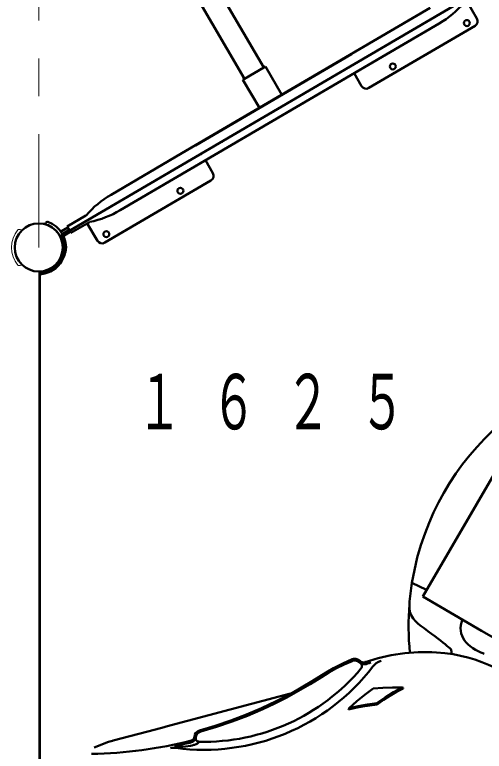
# Model space of a CAD drawing. Units: millimetres on the paper. Extents: x -385 to 0, y -594 to 267.
# Drawn here: x -231.19 to -218.76, y 134.64 to 154.12 of the extents above; entities that cross this region are included whole.
import ezdxf

# ---------------------------------------------------------------- set-up
doc = ezdxf.new("R2010")
doc.units = ezdxf.units.MM
doc.linetypes.add('USER2', pattern=[6, 3, -1, 1, -1])
doc.layers.add('0_2', color=7, linetype='Continuous', lineweight=13)
doc.styles.add('ＭＳ ゴシック', font='')
doc.styles.get('ＭＳ ゴシック').set_extended_font_data('MS Gothic')

msp = doc.modelspace()

# ---------------------------------------------------------------- linework, layer by layer
at = {"layer": '0_2', "linetype": 'USER2'}
msp.add_line((-230.554, 147.967), (-230.554, 231.903), dxfattribs=at)
at = {"layer": '0_2', "color": 140, "lineweight": 50}
for p, q in [((-218.598, 154.93), (-229.966, 148.278)), ((-222.068, 153.209), (-220.194, 154.306)), ((-219.222, 154.483), (-218.955, 154.026)), ((-221.827, 152.797), (-219.953, 153.894)), ((-219.006, 153.831), (-221.817, 152.186)), ((-226.766, 150.46), (-222.068, 153.209)), ((-222.279, 153.084), (-226.409, 150.667)), ((-226.525, 150.048), (-221.827, 152.797)), ((-224.556, 152.751), (-225.148, 152.404)), ((-224.559, 152.749), (-225.145, 152.406)), ((-224.121, 152.008), (-224.556, 152.751)), ((-222.038, 152.672), (-226.168, 150.256)), ((-222.209, 152.574), (-222.012, 152.237)), ((-224.713, 151.661), (-225.148, 152.404)), ((-224.202, 151.651), (-224.185, 151.623)), ((-224.362, 151.557), (-224.346, 151.529)), ((-225.38, 150.962), (-225.363, 150.934)), ((-225.671, 150.753), (-225.688, 150.781)), ((-226.766, 150.46), (-228.64, 149.363)), ((-226.243, 150.457), (-226.226, 150.428)), ((-226.082, 150.551), (-226.066, 150.522)), ((-226.143, 150.272), (-225.946, 149.935)), ((-226.525, 150.048), (-228.399, 148.952)), ((-228.808, 148.095), (-225.997, 149.74)), ((-229.803, 148.522), (-229.31, 148.811)), ((-230.392, 148.582), (-230.387, 148.595)), ((-229.95, 148.395), (-229.785, 148.491)), ((-229.702, 148.35), (-229.803, 148.522)), ((-229.702, 148.35), (-229.209, 148.638)), ((-229.27, 148.602), (-229.003, 148.146)), ((-229.965, 148.276), (-229.966, 148.277)), ((-229.964, 148.274), (-229.965, 148.276)), ((-229.963, 148.272), (-229.964, 148.274)), ((-229.962, 148.27), (-229.963, 148.272)), ((-229.96, 148.268), (-229.962, 148.27)), ((-229.958, 148.265), (-229.96, 148.268)), ((-229.925, 148.284), (-229.958, 148.265)), ((-229.95, 148.249), (-229.958, 148.265)), ((-229.916, 148.269), (-229.95, 148.249)), ((-229.948, 148.25), (-229.914, 148.266)), ((-229.931, 148.331), (-229.752, 148.436)), ((-229.924, 148.283), (-229.925, 148.284)), ((-229.923, 148.281), (-229.924, 148.283)), ((-229.922, 148.279), (-229.923, 148.281)), ((-229.921, 148.277), (-229.922, 148.279)), ((-229.92, 148.275), (-229.921, 148.277)), ((-229.918, 148.273), (-229.92, 148.275)), ((-229.917, 148.271), (-229.918, 148.273)), ((-229.916, 148.269), (-229.917, 148.271)), ((-229.914, 148.266), (-229.913, 148.266)), ((-229.885, 148.284), (-229.72, 148.381)), ((-229.906, 148.25), (-229.936, 148.237)), ((-229.939, 147.807), (-229.924, 147.804)), ((-230.525, 134.131), (-230.525, 147.303)), ((-230.524, 147.303), (-230.523, 147.303)), ((-230.523, 147.303), (-230.521, 147.303)), ((-230.521, 147.303), (-230.519, 147.303)), ((-230.519, 147.303), (-230.516, 147.303)), ((-230.516, 147.303), (-230.513, 147.303)), ((-230.513, 147.303), (-230.51, 147.303)), ((-230.492, 147.303), (-230.51, 147.303)), ((-230.51, 147.303), (-230.51, 147.264)), ((-230.492, 147.303), (-230.492, 147.264)), ((-230.489, 147.264), (-230.492, 147.301)), ((-230.492, 147.264), (-230.492, 147.301)), ((-230.469, 147.265), (-230.473, 147.298)), ((-230.51, 147.264), (-230.508, 147.264)), ((-230.508, 147.264), (-230.506, 147.264)), ((-230.506, 147.264), (-230.504, 147.264)), ((-230.504, 147.264), (-230.502, 147.264)), ((-230.502, 147.264), (-230.499, 147.264)), ((-230.499, 147.264), (-230.497, 147.264)), ((-230.497, 147.264), (-230.495, 147.264)), ((-230.495, 147.264), (-230.492, 147.264)), ((-230.489, 147.263), (-230.489, 147.264)), ((-217.469, 143.753), (-220.389, 138.736)), ((-220.289, 138.908), (-220.674, 139.098)), ((-220.389, 138.736), (-218.832, 137.829)), ((-216.343, 136.381), (-218.832, 137.829)), ((-220.029, 137.268), (-220.029, 137.258)), ((-219.622, 137.319), (-219.635, 137.319)), ((-222.079, 137.002), (-222.032, 136.965)), ((-222.059, 137.037), (-222.072, 137.047)), ((-222.039, 137.021), (-222.059, 137.037)), ((-222.032, 136.965), (-222.029, 136.965)), ((-221.89, 136.948), (-221.854, 136.961)), ((-222.017, 136.837), (-222.02, 136.837)), ((-221.901, 136.945), (-221.89, 136.948)), ((-220.912, 136.317), (-220.938, 136.327)), ((-220.912, 136.317), (-220.91, 136.315)), ((-220.907, 136.304), (-220.91, 136.315)), ((-224.919, 135.893), (-223.891, 136.165)), ((-227.183, 135.295), (-224.919, 135.893)), ((-221.606, 135.916), (-221.597, 135.891)), ((-221.597, 135.891), (-221.598, 135.884)), ((-221.597, 135.88), (-221.598, 135.884)), ((-222.357, 135.748), (-222.356, 135.754)), ((-222.356, 135.742), (-222.357, 135.748)), ((-222.341, 135.783), (-222.356, 135.754)), ((-228.585, 134.925), (-227.468, 135.22)), ((-227.468, 135.22), (-227.234, 135.282)), ((-227.234, 135.282), (-227.183, 135.295)), ((-226.435, 135.03), (-226.426, 135.017)), ((-226.435, 135.027), (-226.435, 135.03)), ((-228.707, 134.893), (-229.086, 134.745)), ((-228.707, 134.893), (-228.6, 134.921)), ((-228.6, 134.921), (-228.585, 134.925)), ((-226.557, 134.868), (-226.511, 134.879)), ((-226.511, 134.879), (-226.486, 134.888)), ((-226.405, 134.977), (-226.4, 134.988)), ((-226.4, 134.988), (-226.398, 134.99)), ((-226.398, 134.99), (-226.398, 134.994)), ((-226.312, 134.894), (-226.317, 134.888)), ((-226.31, 134.896), (-226.312, 134.894)), ((-226.927, 134.729), (-226.925, 134.748)), ((-226.489, 134.793), (-226.536, 134.781)), ((-226.447, 134.808), (-226.489, 134.793))]:
    msp.add_line(p, q, dxfattribs=at)
at = {"layer": '0_2'}
for p, q in [((-231.004, 148.416), (-231.015, 148.425)), ((-231.004, 147.518), (-231.015, 147.509)), ((-230.554, 134.103), (-230.554, 147.33))]:
    msp.add_line(p, q, dxfattribs=at)
at = {"layer": '0_2', "color": 140, "lineweight": 50}
msp.add_lwpolyline([(-224.597, 152.727), (-227.611, 157.878), (-227.644, 157.923), (-227.684, 157.961), (-227.731, 157.991), (-227.783, 158.011), (-227.838, 158.021), (-227.894, 158.021), (-227.948, 158.011), (-228, 157.99), (-228.047, 157.96), (-228.088, 157.922), (-228.12, 157.877), (-228.144, 157.826), (-228.157, 157.772), (-228.161, 157.717), (-228.154, 157.661), (-228.136, 157.608), (-225.105, 152.429)], close=True, dxfattribs=at)
for points in [[(-220.674, 139.098), (-220.612, 139.432), (-220.533, 139.763), (-220.439, 140.09), (-220.329, 140.412), (-220.222, 140.685), (-220.103, 140.955), (-219.973, 141.219), (-219.833, 141.477), (-219.677, 141.736), (-219.51, 141.989), (-219.333, 142.234), (-219.145, 142.471), (-218.953, 142.694), (-218.752, 142.909), (-218.542, 143.115), (-218.324, 143.312), (-218.091, 143.505), (-217.85, 143.688), (-217.602, 143.861), (-217.346, 144.023), (-217.135, 144.146)], [(-220.743, 138.535), (-220.743, 138.432), (-220.727, 138.33), (-220.695, 138.238), (-220.646, 138.152), (-220.585, 138.079), (-220.51, 138.014)], [(-220.51, 138.014), (-220.43, 137.954), (-220.352, 137.896), (-220.253, 137.821), (-220.16, 137.75), (-220.072, 137.683), (-219.992, 137.622), (-219.919, 137.567), (-219.854, 137.518), (-219.797, 137.473), (-219.748, 137.434), (-219.705, 137.398), (-219.672, 137.368), (-219.649, 137.345), (-219.638, 137.33), (-219.636, 137.325)], [(-219.341, 138.126), (-219.365, 138.048), (-219.38, 137.973), (-219.386, 137.9), (-219.384, 137.83), (-219.372, 137.76), (-219.35, 137.693), (-219.32, 137.631), (-219.283, 137.572), (-219.238, 137.518), (-219.189, 137.468), (-219.136, 137.423), (-219.063, 137.37), (-218.99, 137.325), (-218.92, 137.288), (-218.856, 137.258), (-218.801, 137.234), (-218.763, 137.219)], [(-217.719, 136.419), (-217.833, 136.493), (-217.954, 136.568), (-218.114, 136.663), (-218.284, 136.756), (-218.464, 136.846), (-218.652, 136.931), (-218.828, 137.001), (-219.01, 137.065), (-219.198, 137.121), (-219.39, 137.169), (-219.585, 137.207), (-219.806, 137.239), (-220.029, 137.258)], [(-219.635, 137.319), (-219.635, 137.32), (-219.636, 137.325)], [(-219.627, 137.213), (-219.629, 137.259), (-219.631, 137.286), (-219.633, 137.305), (-219.635, 137.316), (-219.635, 137.318)], [(-222.254, 137.074), (-222.506, 136.962), (-222.752, 136.837), (-222.942, 136.727), (-223.128, 136.611), (-223.314, 136.493), (-223.596, 136.324), (-223.883, 136.163), (-224.267, 135.964), (-224.658, 135.78), (-225.056, 135.611), (-225.466, 135.455), (-225.882, 135.315), (-226.303, 135.191)], [(-226.265, 135.161), (-225.847, 135.285), (-225.434, 135.425), (-225.027, 135.58), (-224.626, 135.751), (-224.304, 135.903), (-223.987, 136.065), (-223.676, 136.237), (-223.369, 136.417), (-223.066, 136.605), (-222.872, 136.724), (-222.674, 136.835), (-222.47, 136.936), (-222.262, 137.028)], [(-222.262, 137.028), (-222.233, 137.038), (-222.202, 137.042), (-222.172, 137.041), (-222.142, 137.035), (-222.114, 137.024), (-222.088, 137.009), (-222.079, 137.002)], [(-222.262, 137.028), (-222.261, 137.03), (-222.261, 137.034), (-222.26, 137.041)], [(-222.26, 137.041), (-222.258, 137.052), (-222.256, 137.063), (-222.255, 137.072), (-222.254, 137.074)], [(-222.254, 137.074), (-222.225, 137.083), (-222.195, 137.087), (-222.165, 137.086), (-222.135, 137.08), (-222.107, 137.069), (-222.081, 137.054), (-222.072, 137.047)], [(-222.077, 137.014), (-222.078, 137.008), (-222.079, 137.002)], [(-222.072, 137.047), (-222.073, 137.045), (-222.074, 137.035), (-222.076, 137.025), (-222.077, 137.014)], [(-222.036, 137.015), (-222.023, 137.006), (-222.009, 136.999), (-221.995, 136.994), (-221.979, 136.991), (-221.964, 136.99), (-221.948, 136.99), (-221.932, 136.993), (-221.917, 136.997)], [(-222.02, 136.837), (-222.01, 136.851), (-222.003, 136.868), (-222, 136.885), (-222, 136.903), (-222.003, 136.921), (-222.01, 136.937), (-222.02, 136.952), (-222.032, 136.965)], [(-222.029, 136.965), (-222.025, 136.964), (-222.016, 136.961), (-222.003, 136.954)], [(-221.918, 137.01), (-221.92, 137.006), (-221.918, 136.998), (-221.917, 136.997)], [(-221.854, 136.961), (-221.81, 136.975), (-221.765, 136.987)], [(-221.491, 137.029), (-221.493, 137.029), (-221.558, 137.005), (-221.619, 136.968), (-221.667, 136.928), (-221.709, 136.88)], [(-222.003, 136.954), (-221.995, 136.951), (-221.973, 136.945), (-221.948, 136.942), (-221.939, 136.941), (-221.901, 136.945)], [(-221.698, 136.303), (-221.918, 136.143), (-222.132, 135.97), (-222.341, 135.783)], [(-220.938, 136.327), (-221.193, 136.329), (-221.447, 136.321), (-221.698, 136.303)], [(-221.606, 135.916), (-221.387, 136.066), (-221.164, 136.203), (-220.938, 136.327)], [(-221.597, 135.88), (-221.429, 135.998), (-221.258, 136.107), (-221.084, 136.21), (-220.907, 136.304)], [(-222.356, 135.742), (-222.169, 135.786), (-221.981, 135.824), (-221.79, 135.855), (-221.597, 135.88)], [(-222.341, 135.783), (-222.099, 135.838), (-221.854, 135.882), (-221.606, 135.916)], [(-226.53, 134.916), (-226.491, 134.933), (-226.461, 134.962), (-226.441, 134.999), (-226.435, 135.027)], [(-226.408, 135.003), (-226.416, 135.009), (-226.425, 135.016), (-226.426, 135.017)], [(-226.952, 134.765), (-226.891, 134.783), (-226.826, 134.801), (-226.76, 134.818), (-226.693, 134.834), (-226.557, 134.868)], [(-226.516, 134.924), (-226.503, 134.93), (-226.49, 134.935)], [(-226.486, 134.888), (-226.476, 134.894), (-226.449, 134.914), (-226.429, 134.936), (-226.415, 134.959), (-226.406, 134.975), (-226.405, 134.977)], [(-226.317, 134.888), (-226.319, 134.886), (-226.328, 134.873), (-226.33, 134.869), (-226.353, 134.849), (-226.385, 134.829), (-226.43, 134.813), (-226.447, 134.808)], [(-226.398, 134.994), (-226.402, 134.998), (-226.408, 135.003)], [(-226.312, 134.894), (-226.329, 134.896), (-226.346, 134.902), (-226.362, 134.911), (-226.375, 134.923), (-226.386, 134.937), (-226.394, 134.953), (-226.399, 134.97), (-226.4, 134.988)], [(-226.927, 134.729), (-226.953, 134.732), (-226.979, 134.733), (-227.024, 134.732), (-227.069, 134.726)], [(-226.925, 134.748), (-226.928, 134.752), (-226.932, 134.755), (-226.935, 134.758), (-226.938, 134.76), (-226.942, 134.762), (-226.945, 134.764), (-226.949, 134.765), (-226.952, 134.765)], [(-226.536, 134.781), (-226.669, 134.77), (-226.802, 134.759), (-226.864, 134.754), (-226.925, 134.748)]]:
    msp.add_lwpolyline(points, dxfattribs=at)
for centre, radius in [((-219.222, 153.903), 0.0786), ((-221.182, 152.756), 0.0786), ((-226.805, 149.466), 0.0786), ((-230.554, 147.967), 0.636), ((-230.554, 147.967), 0.636), ((-228.765, 148.319), 0.0786)]:
    msp.add_circle(centre, radius, dxfattribs=at)
at = {"layer": '0_2'}
msp.add_circle((-230.554, 147.967), 0.636, dxfattribs=at)
msp.add_circle((-230.554, 147.967), 0.636, dxfattribs=at)
at = {"layer": '0_2', "color": 140, "lineweight": 50}
for centre, radius, start, end in [((-221.313, 156.217), 2.692, 300.3361, 318.7028), ((-219.078, 153.954), 0.143, 300.3361, 30.3361), ((-221.889, 152.309), 0.143, 210.3361, 300.3361), ((-226.069, 149.863), 0.143, 300.3361, 30.3361), ((-227.28, 147.04), 2.692, 120.3361, 138.7028), ((-229.758, 151.275), 2.692, 281.9694, 300.3361), ((-230.324, 148.621), 0.0286, 70.6344, 107.5141), ((-230.554, 147.967), 0.636, 345.3871, 75.2851), ((-230.307, 148.566), 0.0857, 107.5141, 160.1279), ((-230.554, 147.967), 0.721, 350.0378, 70.6344), ((-229.964, 148.419), 0.0286, 258.1923, 300.3361), ((-230.554, 147.967), 0.707, 24.1933, 25.0528), ((-229.871, 148.259), 0.0286, 120.3361, 162.4799), ((-230.554, 147.967), 0.707, 276.1428, 23.6851), ((-230.554, 147.967), 0.674, 276.9094, 23.5981), ((-229.95, 148.249), 0.0004, 28.7272, 32.1582), ((-230.554, 147.967), 0.707, 23.6851, 24.1933), ((-228.88, 148.218), 0.143, 210.3361, 300.3361), ((-229.91, 147.889), 0.0857, 260.5443, 313.1581), ((-229.871, 147.847), 0.0286, 313.1581, 350.0378), ((-230.554, 147.967), 0.707, 275.2833, 276.1428), ((-213.689, 137.965), 7.077, 170.7831, 175.3793), ((-213.682, 137.965), 7.083, 175.385, 185.8075), ((-220.312, 132.342), 4.924, 86.703, 109.0209), ((-226.184, 140.329), 5.65, 262.4404, 322.377), ((-226.184, 140.329), 5.437, 268.6529, 320.0323), ((-226.255, 135.017), 0.18, 105.2125, 175.8781), ((-226.216, 134.986), 0.181, 105.6561, 177.3489), ((-229.347, 146.151), 11.579, 270.9518, 284.1564)]:
    msp.add_arc(centre, radius, start, end, dxfattribs=at)
at = {"layer": '0_2'}
for centre, radius, start, end in [((-230.554, 147.967), 0.721, 139.7017, 220.2983), ((-230.554, 147.967), 0.636, 135.051, 224.949), ((-231.082, 148.415), 0.0286, 102.822, 139.7017), ((-231.07, 148.359), 0.0857, 50.2082, 102.822), ((-231.082, 147.519), 0.0286, 220.2983, 257.178), ((-231.07, 147.575), 0.0857, 257.178, 309.7918)]:
    msp.add_arc(centre, radius, start, end, dxfattribs=at)

# ---------------------------------------------------------------- texts
at = {"layer": '0_2', "insert": (-227.962, 143.878), "char_height": 1.466, "attachment_point": 4, "style": 'ＭＳ ゴシック'}
msp.add_mtext('\\T1.64;\\W0.6;１６２５', dxfattribs=at)

doc.saveas('drawing.dxf')
